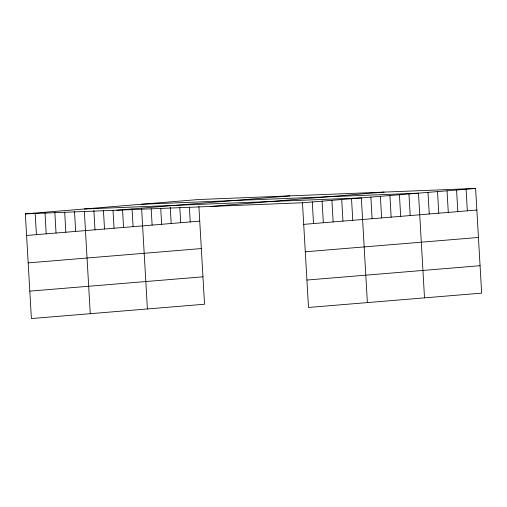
<?xml version="1.0" encoding="UTF-8"?>
<svg xmlns="http://www.w3.org/2000/svg" width="507" height="507" viewBox="0 0 507 507"><rect width="100%" height="100%" fill="white"/><g stroke="black" fill="none" stroke-linecap="round" stroke-linejoin="round"><path stroke-width="0.76" d="M198.896 206.482L204.536 304.232L31.39 318.561L25.35 213.865L198.497 199.536L475.61 188.439L481.65 293.135L308.503 307.464L302.464 202.768L475.61 188.439M116.8 210.202L289.947 195.879M211.02 206.431L384.167 192.102M26.598 235.47L199.745 221.141M303.712 224.373L476.859 210.044M28.177 262.886L201.323 248.563M305.29 251.789L478.443 237.466M29.805 291.138L202.952 276.816M306.919 280.041L480.072 265.712M141.358 204.264L418.478 193.167L424.511 297.863M84.219 208.992L361.339 197.895L367.372 302.59M25.35 213.865L302.464 202.768M466.091 189.231L467.334 210.836M456.566 190.017L457.815 211.622M447.041 190.803L448.289 212.408M437.522 191.595L438.764 213.2M427.997 192.381L429.245 213.986M408.953 193.959L410.195 215.564M399.427 194.745L400.676 216.35M389.908 195.531L391.151 217.135M380.383 196.323L381.625 217.921M370.858 197.109L372.106 218.713M351.522 198.706L352.771 220.311M341.712 199.524L342.96 221.122M331.901 200.335L333.143 221.933M322.091 201.146L323.333 222.75M312.28 201.957L313.522 223.562M189.377 207.274L190.22 221.933M179.808 207.287L180.695 222.719M170.238 207.306L171.176 223.505M160.719 208.092L161.651 224.297M151.194 208.878L152.125 225.083M141.624 208.897L147.398 308.959M132.061 208.909L133.081 226.661M122.536 209.702L123.556 227.447M113.01 210.487L114.037 228.232M103.447 210.506L104.512 229.025M93.877 210.519L94.986 229.81M84.352 211.311L90.259 313.687M74.497 211.349L75.657 231.407M64.687 212.16L65.84 232.219M54.832 212.199L56.03 233.03M44.971 212.243L46.219 233.847M35.16 213.054L36.409 234.659"/></g></svg>
